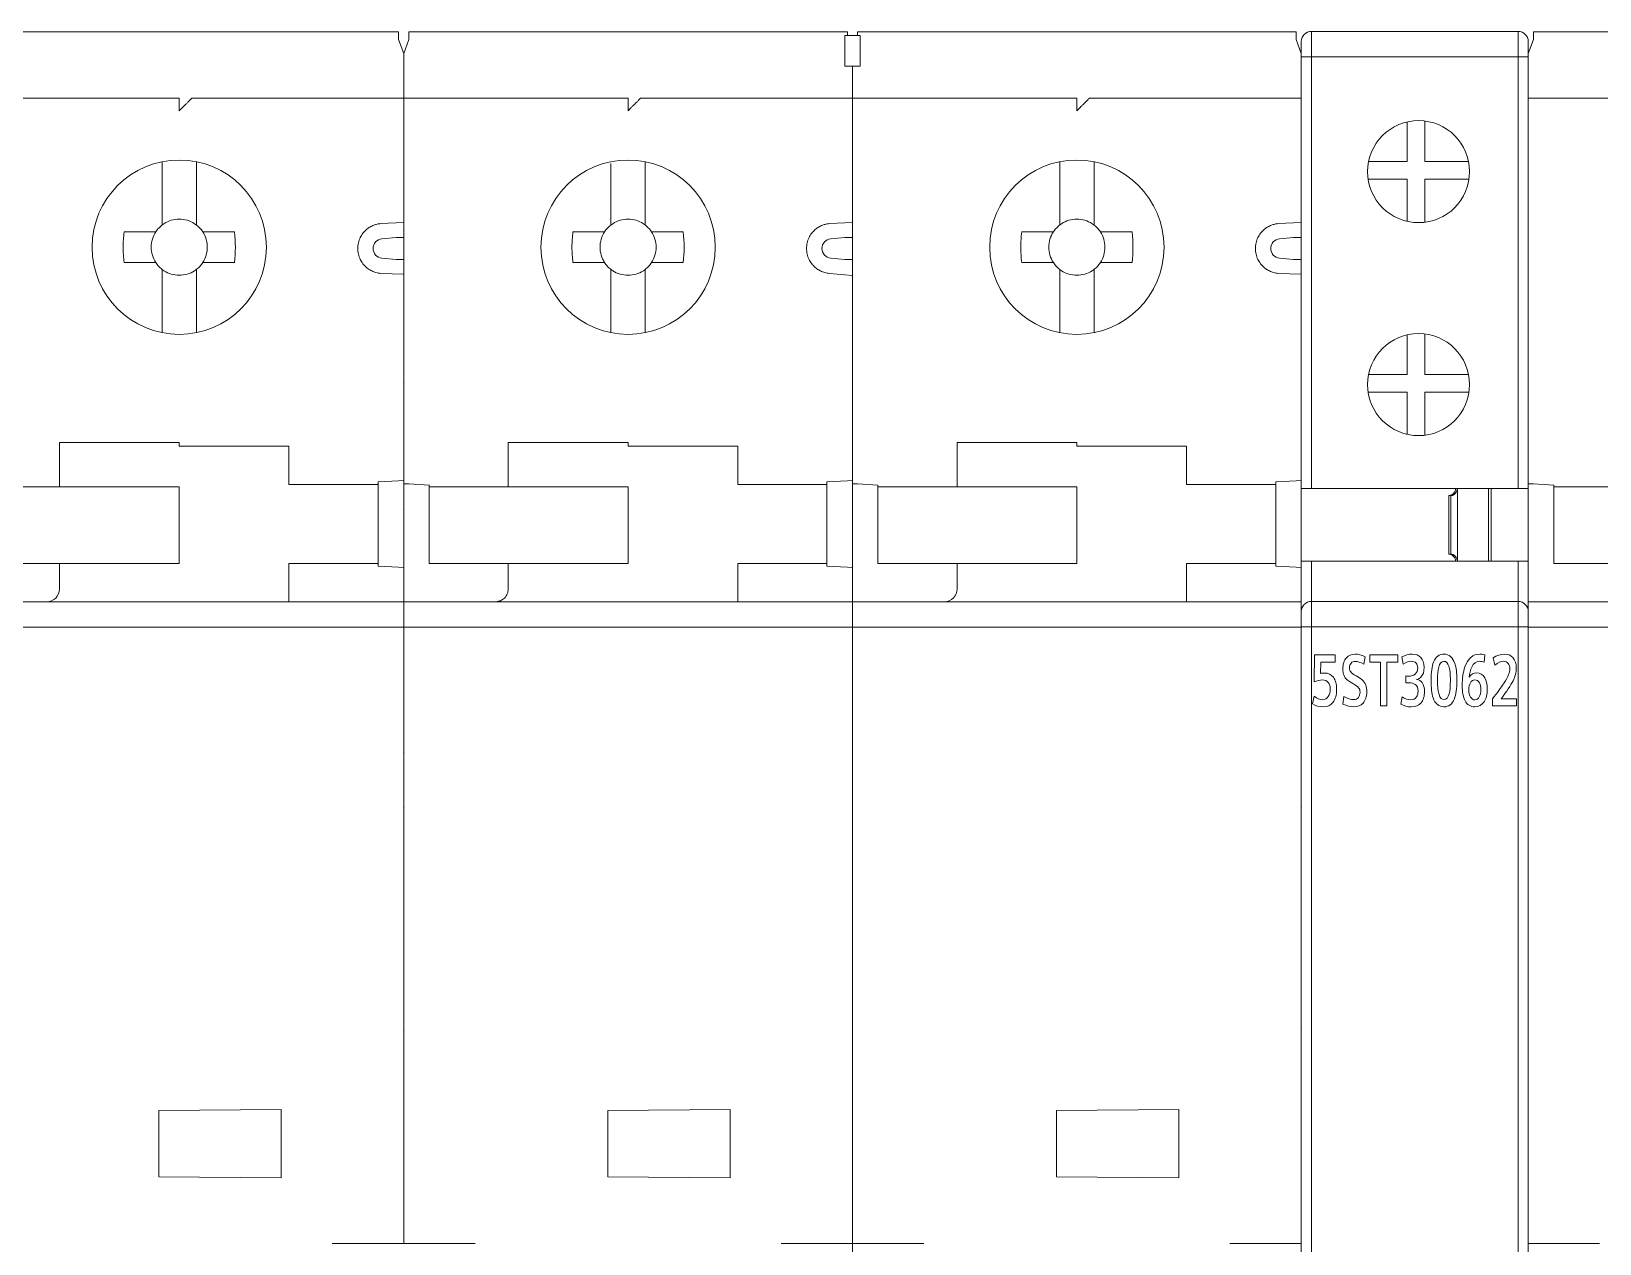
# Model space of a CAD drawing. Header units: millimetres. Extents: x 4137 to 6698, y 1400 to 3585.
# Drawn here: x 4537.3 to 4598.8, y 2368.3 to 2415.8 of the extents above; entities that cross this region are included whole.
import ezdxf

# ---------------------------------------------------------------- set-up
doc = ezdxf.new("R2010")
doc.units = ezdxf.units.MM
doc.layers.add('000-PI-Oprema', color=30, linetype='Continuous', lineweight=5)

msp = doc.modelspace()

# ---------------------------------------------------------------- linework, layer by layer
at = {"layer": '000-PI-Oprema', "color": 0, "lineweight": 0}
for p, q in [((4534.548, 2415.828), (4539.348, 2415.828)), ((4539.348, 2415.828), (4546.968, 2415.828)), ((4546.968, 2415.828), (4551.748, 2415.828)), ((4552.148, 2415.828), (4556.948, 2415.828)), ((4556.948, 2415.828), (4564.568, 2415.828)), ((4564.568, 2415.828), (4569.348, 2415.828)), ((4569.748, 2415.828), (4574.548, 2415.828)), ((4574.548, 2415.828), (4582.168, 2415.828)), ((4582.168, 2415.828), (4586.948, 2415.828)), ((4596.248, 2415.828), (4601.048, 2415.828)), ((4551.948, 2414.978), (4551.748, 2415.528)), ((4552.148, 2415.528), (4551.948, 2414.978)), ((4569.248, 2415.678), (4569.348, 2415.678)), ((4569.348, 2415.678), (4569.748, 2415.678)), ((4569.748, 2415.678), (4569.848, 2415.678)), ((4587.148, 2414.978), (4586.948, 2415.528)), ((4596.248, 2415.528), (4596.048, 2414.978)), ((4551.948, 2414.978), (4551.948, 2412.378)), ((4551.948, 2414.978), (4551.948, 2412.378)), ((4569.248, 2414.478), (4569.248, 2414.778)), ((4569.848, 2414.478), (4569.848, 2414.778)), ((4587.148, 2414.978), (4587.148, 2412.378)), ((4596.048, 2414.978), (4596.048, 2412.378)), ((4569.848, 2414.478), (4569.248, 2414.478)), ((4569.548, 2414.478), (4569.548, 2408.658)), ((4534.148, 2413.228), (4543.148, 2413.228)), ((4543.648, 2413.228), (4551.948, 2413.228)), ((4560.748, 2413.228), (4551.948, 2413.228)), ((4561.248, 2413.228), (4569.348, 2413.228)), ((4569.348, 2413.228), (4578.348, 2413.228)), ((4578.848, 2413.228), (4587.148, 2413.228)), ((4604.848, 2413.228), (4596.048, 2413.228)), ((4551.948, 2412.378), (4551.948, 2398.107)), ((4551.948, 2412.378), (4551.948, 2408.658)), ((4587.148, 2412.378), (4587.148, 2408.658)), ((4596.048, 2412.378), (4596.048, 2398.107)), ((4542.473, 2410.729), (4542.473, 2410.655)), ((4542.473, 2410.655), (4542.473, 2408.535)), ((4543.823, 2410.655), (4543.823, 2410.729)), ((4543.823, 2408.535), (4543.823, 2410.655)), ((4560.073, 2410.655), (4560.073, 2408.535)), ((4561.423, 2410.655), (4561.423, 2410.729)), ((4561.423, 2408.535), (4561.423, 2410.655)), ((4577.673, 2410.729), (4577.673, 2410.655)), ((4577.673, 2410.655), (4577.673, 2408.535)), ((4579.023, 2410.655), (4579.023, 2410.729)), ((4579.023, 2408.535), (4579.023, 2410.655)), ((4542.473, 2408.247), (4542.473, 2408.535)), ((4543.823, 2408.247), (4543.823, 2408.535)), ((4551.948, 2408.341), (4551.041, 2408.303)), ((4560.073, 2408.247), (4560.073, 2408.535)), ((4561.423, 2408.247), (4561.423, 2408.535)), ((4569.548, 2408.341), (4568.641, 2408.303)), ((4569.548, 2405.998), (4569.548, 2408.658)), ((4577.673, 2408.247), (4577.673, 2408.535)), ((4579.023, 2408.247), (4579.023, 2408.535)), ((4587.148, 2408.341), (4586.241, 2408.303)), ((4540.984, 2407.978), (4541.842, 2407.978)), ((4544.454, 2407.978), (4545.312, 2407.978)), ((4551.648, 2407.754), (4551.093, 2407.706)), ((4551.948, 2408.028), (4551.943, 2408.015)), ((4551.948, 2407.754), (4551.948, 2406.903)), ((4558.584, 2407.978), (4559.442, 2407.978)), ((4562.054, 2407.978), (4562.912, 2407.978)), ((4569.248, 2407.754), (4568.693, 2407.706)), ((4576.184, 2407.978), (4577.042, 2407.978)), ((4579.654, 2407.978), (4580.512, 2407.978)), ((4586.848, 2407.754), (4586.293, 2407.706)), ((4587.148, 2407.754), (4587.148, 2406.903)), ((4596.048, 2408.028), (4596.043, 2408.015)), ((4540.984, 2406.778), (4541.842, 2406.778)), ((4542.473, 2406.222), (4542.473, 2406.51)), ((4543.823, 2406.222), (4543.823, 2406.51)), ((4545.312, 2406.778), (4544.454, 2406.778)), ((4551.648, 2406.903), (4551.093, 2406.951)), ((4558.584, 2406.778), (4559.442, 2406.778)), ((4560.073, 2406.222), (4560.073, 2406.51)), ((4561.423, 2406.222), (4561.423, 2406.51)), ((4562.912, 2406.778), (4562.054, 2406.778)), ((4569.248, 2406.903), (4568.693, 2406.951)), ((4576.184, 2406.778), (4577.042, 2406.778)), ((4577.673, 2406.222), (4577.673, 2406.51)), ((4579.023, 2406.222), (4579.023, 2406.51)), ((4580.512, 2406.778), (4579.654, 2406.778)), ((4586.848, 2406.903), (4586.293, 2406.951)), ((4542.473, 2406.222), (4542.473, 2404.102)), ((4543.823, 2404.102), (4543.823, 2406.222)), ((4551.041, 2406.353), (4551.948, 2406.316)), ((4551.948, 2405.998), (4551.948, 2398.231)), ((4560.073, 2406.222), (4560.073, 2404.102)), ((4561.423, 2404.102), (4561.423, 2406.222)), ((4568.641, 2406.353), (4569.548, 2406.274)), ((4569.548, 2405.998), (4569.548, 2398.231)), ((4577.673, 2406.222), (4577.673, 2404.102)), ((4579.023, 2404.102), (4579.023, 2406.222)), ((4586.241, 2406.353), (4587.148, 2406.316)), ((4587.148, 2405.998), (4587.148, 2398.231)), ((4542.473, 2404.102), (4542.473, 2404.028)), ((4543.823, 2404.028), (4543.823, 2404.102)), ((4560.073, 2404.102), (4560.073, 2404.028)), ((4561.423, 2404.028), (4561.423, 2404.102)), ((4577.673, 2404.102), (4577.673, 2404.028)), ((4579.023, 2404.028), (4579.023, 2404.102)), ((4551.948, 2402.078), (4551.943, 2402.083)), ((4551.953, 2401.878), (4551.948, 2401.878)), ((4587.153, 2401.878), (4587.148, 2401.878)), ((4596.048, 2402.078), (4596.043, 2402.083)), ((4543.148, 2399.728), (4538.448, 2399.728)), ((4538.448, 2397.978), (4538.448, 2399.728)), ((4543.148, 2399.578), (4543.148, 2399.728)), ((4547.448, 2399.578), (4543.148, 2399.578)), ((4547.448, 2398.078), (4547.448, 2399.578)), ((4556.048, 2399.728), (4560.748, 2399.728)), ((4556.048, 2397.978), (4556.048, 2399.728)), ((4560.748, 2399.728), (4560.748, 2399.578)), ((4560.748, 2399.578), (4565.048, 2399.578)), ((4565.048, 2399.578), (4565.048, 2398.078)), ((4578.348, 2399.728), (4573.648, 2399.728)), ((4573.648, 2397.978), (4573.648, 2399.728)), ((4578.348, 2399.578), (4578.348, 2399.728)), ((4582.648, 2399.578), (4578.348, 2399.578)), ((4582.648, 2398.078), (4582.648, 2399.578)), ((4535.348, 2397.978), (4538.448, 2397.978)), ((4538.448, 2397.978), (4538.848, 2397.978)), ((4538.848, 2397.978), (4543.148, 2397.978)), ((4543.148, 2397.978), (4543.148, 2394.978)), ((4547.848, 2398.078), (4547.448, 2398.078)), ((4550.948, 2398.078), (4547.848, 2398.078)), ((4551.748, 2398.22), (4550.948, 2398.178)), ((4550.948, 2398.078), (4550.948, 2398.178)), ((4550.948, 2394.978), (4550.948, 2398.078)), ((4551.948, 2398.231), (4551.748, 2398.22)), ((4551.948, 2398.231), (4551.948, 2394.826)), ((4552.148, 2398.097), (4551.948, 2398.107)), ((4551.948, 2393.902), (4551.948, 2398.078)), ((4552.148, 2398.097), (4552.948, 2398.055)), ((4552.948, 2398.055), (4552.948, 2397.978)), ((4552.948, 2397.978), (4556.048, 2397.978)), ((4552.948, 2397.978), (4552.948, 2394.978)), ((4556.048, 2397.978), (4556.448, 2397.978)), ((4556.448, 2397.978), (4560.748, 2397.978)), ((4560.748, 2397.978), (4560.748, 2394.978)), ((4565.448, 2398.078), (4565.048, 2398.078)), ((4565.448, 2398.078), (4568.548, 2398.078)), ((4568.548, 2398.178), (4569.348, 2398.22)), ((4568.548, 2398.078), (4568.548, 2398.178)), ((4568.548, 2394.978), (4568.548, 2398.078)), ((4569.348, 2398.22), (4569.548, 2398.231)), ((4569.548, 2398.231), (4569.548, 2398.107)), ((4569.548, 2398.107), (4569.748, 2398.097)), ((4569.548, 2398.078), (4569.548, 2398.107)), ((4569.548, 2398.078), (4569.548, 2394.826)), ((4569.748, 2398.097), (4570.548, 2398.055)), ((4570.548, 2398.055), (4570.548, 2397.978)), ((4570.548, 2397.978), (4573.648, 2397.978)), ((4570.548, 2397.978), (4570.548, 2394.978)), ((4573.648, 2397.978), (4574.048, 2397.978)), ((4574.048, 2397.978), (4578.348, 2397.978)), ((4578.348, 2397.978), (4578.348, 2394.978)), ((4583.048, 2398.078), (4582.648, 2398.078)), ((4586.148, 2398.078), (4583.048, 2398.078)), ((4586.948, 2398.22), (4586.148, 2398.178)), ((4586.148, 2398.078), (4586.148, 2398.178)), ((4586.148, 2394.978), (4586.148, 2398.078)), ((4587.148, 2398.231), (4586.948, 2398.22)), ((4587.148, 2398.231), (4587.148, 2394.826)), ((4596.248, 2398.097), (4596.048, 2398.107)), ((4596.048, 2393.902), (4596.048, 2398.078)), ((4596.248, 2398.097), (4597.048, 2398.055)), ((4597.048, 2398.055), (4597.048, 2397.978)), ((4597.048, 2397.978), (4600.148, 2397.978)), ((4597.048, 2397.978), (4597.048, 2394.978)), ((4551.948, 2397.278), (4551.953, 2397.278)), ((4587.148, 2397.278), (4587.153, 2397.278)), ((4551.943, 2397.073), (4551.948, 2397.078)), ((4596.043, 2397.073), (4596.048, 2397.078)), ((4538.448, 2394.978), (4535.348, 2394.978)), ((4538.448, 2394.978), (4538.848, 2394.978)), ((4538.448, 2394.978), (4538.448, 2393.978)), ((4543.148, 2394.978), (4538.848, 2394.978)), ((4547.448, 2394.978), (4547.848, 2394.978)), ((4547.448, 2394.978), (4547.448, 2393.478)), ((4550.948, 2394.978), (4547.848, 2394.978)), ((4550.948, 2394.878), (4550.948, 2394.978)), ((4551.748, 2394.836), (4550.948, 2394.878)), ((4551.748, 2394.836), (4551.948, 2394.826)), ((4551.948, 2394.826), (4551.948, 2392.628)), ((4552.948, 2394.978), (4556.048, 2394.978)), ((4556.448, 2394.978), (4556.048, 2394.978)), ((4556.048, 2394.978), (4556.048, 2393.978)), ((4560.748, 2394.978), (4556.448, 2394.978)), ((4565.048, 2394.978), (4565.448, 2394.978)), ((4565.048, 2393.478), (4565.048, 2394.978)), ((4568.548, 2394.978), (4565.448, 2394.978)), ((4568.548, 2394.878), (4568.548, 2394.978)), ((4568.548, 2394.878), (4569.348, 2394.836)), ((4569.348, 2394.836), (4569.548, 2394.826)), ((4569.548, 2393.902), (4569.548, 2394.826)), ((4573.648, 2394.978), (4570.548, 2394.978)), ((4573.648, 2394.978), (4574.048, 2394.978)), ((4573.648, 2394.978), (4573.648, 2393.978)), ((4578.348, 2394.978), (4574.048, 2394.978)), ((4582.648, 2394.978), (4583.048, 2394.978)), ((4582.648, 2394.978), (4582.648, 2393.478)), ((4586.148, 2394.978), (4583.048, 2394.978)), ((4586.148, 2394.878), (4586.148, 2394.978)), ((4586.948, 2394.836), (4586.148, 2394.878)), ((4586.948, 2394.836), (4587.148, 2394.826)), ((4587.148, 2394.826), (4587.148, 2392.628)), ((4597.048, 2394.978), (4600.148, 2394.978)), ((4551.948, 2392.628), (4551.948, 2393.902)), ((4569.548, 2393.902), (4569.548, 2392.628)), ((4596.048, 2392.628), (4596.048, 2393.902)), ((4551.948, 2393.478), (4534.348, 2393.478)), ((4551.948, 2393.478), (4569.548, 2393.478)), ((4587.148, 2393.478), (4569.548, 2393.478)), ((4596.048, 2393.478), (4613.648, 2393.478)), ((4551.748, 2392.478), (4534.348, 2392.483)), ((4551.748, 2392.478), (4551.948, 2392.478)), ((4551.948, 2368.311), (4551.948, 2392.628)), ((4551.948, 2392.628), (4551.948, 2368.461)), ((4569.348, 2392.478), (4551.948, 2392.478)), ((4569.548, 2392.478), (4569.348, 2392.478)), ((4569.548, 2392.628), (4569.548, 2392.478)), ((4586.948, 2392.478), (4569.548, 2392.483)), ((4569.548, 2392.478), (4569.548, 2368.311)), ((4586.948, 2392.478), (4587.148, 2392.478)), ((4587.148, 2392.628), (4587.148, 2368.461)), ((4596.048, 2368.311), (4596.048, 2392.628)), ((4613.448, 2392.478), (4596.048, 2392.478)), ((4551.943, 2387.573), (4551.948, 2387.578)), ((4551.948, 2387.778), (4551.953, 2387.778)), ((4587.148, 2387.778), (4587.153, 2387.778)), ((4596.043, 2387.573), (4596.048, 2387.578)), ((4551.948, 2386.028), (4551.943, 2386.028)), ((4596.048, 2386.028), (4596.043, 2386.028)), ((4551.948, 2385.428), (4551.943, 2385.433)), ((4551.953, 2385.433), (4551.948, 2385.428)), ((4587.153, 2385.433), (4587.148, 2385.428)), ((4596.048, 2385.428), (4596.043, 2385.433)), ((4551.948, 2378.326), (4551.946, 2378.331)), ((4596.048, 2378.326), (4596.046, 2378.331)), ((4551.948, 2378.028), (4551.953, 2378.023)), ((4587.148, 2378.028), (4587.153, 2378.023)), ((4551.943, 2376.692), (4551.948, 2376.678)), ((4551.948, 2376.778), (4551.953, 2376.792)), ((4587.148, 2376.778), (4587.153, 2376.792)), ((4596.043, 2376.692), (4596.048, 2376.678)), ((4542.348, 2373.528), (4547.148, 2373.57)), ((4542.348, 2370.928), (4542.348, 2373.528)), ((4547.148, 2373.57), (4547.148, 2370.887)), ((4559.948, 2373.528), (4564.748, 2373.57)), ((4559.948, 2370.928), (4559.948, 2373.528)), ((4564.748, 2373.57), (4564.748, 2370.887)), ((4577.548, 2373.528), (4582.348, 2373.57)), ((4577.548, 2370.928), (4577.548, 2373.528)), ((4582.348, 2373.57), (4582.348, 2370.887)), ((4547.148, 2370.887), (4542.348, 2370.928)), ((4564.748, 2370.887), (4559.948, 2370.928)), ((4582.348, 2370.887), (4577.548, 2370.928)), ((4549.148, 2368.311), (4551.748, 2368.311)), ((4551.748, 2368.311), (4551.948, 2368.311)), ((4552.148, 2368.311), (4551.948, 2368.311)), ((4552.148, 2368.311), (4554.748, 2368.311)), ((4566.748, 2368.311), (4569.348, 2368.311)), ((4569.548, 2368.311), (4569.348, 2368.311)), ((4569.548, 2368.311), (4569.548, 2367.07)), ((4569.748, 2368.311), (4569.548, 2368.311)), ((4569.748, 2368.311), (4572.348, 2368.311)), ((4584.348, 2368.311), (4586.948, 2368.311)), ((4586.948, 2368.311), (4587.148, 2368.311)), ((4596.248, 2368.311), (4596.048, 2368.311)), ((4596.248, 2368.311), (4598.848, 2368.311))]:
    msp.add_line(p, q, dxfattribs=at)
at = {"layer": '000-PI-Oprema', "color": 0, "linetype": 'ByBlock', "lineweight": 0}
for p, q in [((4587.548, 2415.841), (4595.648, 2415.841)), ((4587.548, 2414.841), (4587.548, 2415.841)), ((4595.648, 2414.841), (4595.648, 2415.841)), ((4587.148, 2414.841), (4587.148, 2415.441)), ((4596.048, 2415.441), (4596.048, 2414.841)), ((4587.148, 2397.916), (4587.148, 2414.841)), ((4587.548, 2414.841), (4587.148, 2414.841)), ((4587.548, 2397.916), (4587.548, 2414.841)), ((4587.548, 2414.841), (4595.648, 2414.841)), ((4595.648, 2397.916), (4595.648, 2414.841)), ((4596.048, 2414.841), (4595.648, 2414.841)), ((4596.048, 2414.841), (4596.048, 2397.916)), ((4591.297, 2412.29), (4591.297, 2410.741)), ((4591.997, 2412.326), (4591.997, 2410.741)), ((4589.788, 2410.741), (4591.297, 2410.741)), ((4591.997, 2410.741), (4593.707, 2410.741)), ((4589.77, 2410.041), (4591.297, 2410.041)), ((4591.297, 2410.041), (4591.297, 2408.393)), ((4591.997, 2408.357), (4591.997, 2410.041)), ((4593.725, 2410.041), (4591.997, 2410.041)), ((4591.297, 2403.94), (4591.297, 2402.391)), ((4591.997, 2403.976), (4591.997, 2402.391)), ((4589.788, 2402.391), (4591.297, 2402.391)), ((4591.997, 2402.391), (4593.707, 2402.391)), ((4591.297, 2401.691), (4589.77, 2401.691)), ((4591.297, 2401.691), (4591.297, 2400.043)), ((4593.725, 2401.691), (4591.997, 2401.691)), ((4591.997, 2400.007), (4591.997, 2401.691)), ((4587.548, 2397.916), (4587.148, 2397.916)), ((4587.148, 2397.641), (4587.148, 2397.916)), ((4595.648, 2397.916), (4587.548, 2397.916)), ((4593.271, 2397.916), (4593.271, 2395.066)), ((4594.492, 2395.066), (4594.492, 2397.916)), ((4594.598, 2397.916), (4594.598, 2395.066)), ((4596.048, 2397.916), (4595.648, 2397.916)), ((4596.048, 2397.916), (4596.048, 2395.066)), ((4587.148, 2395.066), (4587.148, 2397.641)), ((4592.937, 2395.341), (4592.937, 2397.641)), ((4592.937, 2397.641), (4593.009, 2397.641)), ((4593.009, 2395.341), (4593.009, 2397.641)), ((4593.023, 2397.641), (4593.009, 2397.641)), ((4587.148, 2393.091), (4587.148, 2395.066)), ((4587.148, 2395.066), (4587.548, 2395.066)), ((4595.648, 2395.066), (4587.548, 2395.066)), ((4587.548, 2395.066), (4587.548, 2393.491)), ((4593.009, 2395.341), (4592.937, 2395.341)), ((4593.023, 2395.341), (4593.009, 2395.341)), ((4595.648, 2395.066), (4596.048, 2395.066)), ((4595.648, 2393.491), (4595.648, 2395.066)), ((4596.048, 2395.066), (4596.048, 2393.091)), ((4587.148, 2392.491), (4587.148, 2393.091)), ((4595.648, 2393.491), (4587.548, 2393.491)), ((4587.548, 2392.491), (4587.548, 2393.491)), ((4595.648, 2392.491), (4595.648, 2393.491)), ((4596.048, 2393.091), (4596.048, 2392.491)), ((4587.148, 2365.88), (4587.148, 2392.491)), ((4587.548, 2392.491), (4587.148, 2392.491)), ((4587.548, 2366.135), (4587.548, 2392.491)), ((4595.648, 2392.491), (4587.548, 2392.491)), ((4596.048, 2392.491), (4595.648, 2392.491)), ((4595.648, 2366.135), (4595.648, 2392.491)), ((4596.048, 2392.491), (4596.048, 2365.88)), ((4596.048, 2392.491), (4596.048, 2365.88)), ((4587.647, 2390.333), (4587.67, 2391.391)), ((4587.67, 2391.391), (4588.481, 2391.391)), ((4588.481, 2391.391), (4588.481, 2391.109)), ((4589.657, 2391.323), (4589.607, 2391.026)), ((4589.836, 2391.109), (4589.836, 2391.391)), ((4589.836, 2391.391), (4590.929, 2391.391)), ((4590.929, 2391.391), (4590.929, 2391.109)), ((4591.139, 2391.034), (4591.09, 2391.316)), ((4594.341, 2391.401), (4594.321, 2391.107)), ((4594.734, 2390.993), (4594.673, 2391.284)), ((4587.911, 2391.109), (4587.9, 2390.663)), ((4588.481, 2391.109), (4587.911, 2391.109)), ((4590.254, 2391.109), (4589.836, 2391.109)), ((4590.254, 2389.391), (4590.254, 2391.109)), ((4590.929, 2391.109), (4590.505, 2391.109)), ((4590.505, 2391.109), (4590.505, 2389.391)), ((4591.242, 2390.296), (4591.242, 2390.568)), ((4587.589, 2389.482), (4587.658, 2389.77)), ((4588.78, 2389.462), (4588.816, 2389.766)), ((4590.505, 2389.391), (4590.254, 2389.391)), ((4591.047, 2389.463), (4591.099, 2389.749)), ((4594.649, 2389.391), (4594.649, 2389.669)), ((4595.589, 2389.391), (4594.649, 2389.391)), ((4594.98, 2389.673), (4595.589, 2389.673)), ((4595.589, 2389.673), (4595.589, 2389.391))]:
    msp.add_line(p, q, dxfattribs=at)
for centre in [(4591.748, 2410.341), (4591.748, 2401.991)]:
    msp.add_circle(centre, 2, dxfattribs=at)
at = {"layer": '000-PI-Oprema', "color": 0, "lineweight": 0}
for centre in [(4543.148, 2407.378), (4560.748, 2407.378), (4578.348, 2407.378)]:
    msp.add_circle(centre, 3.418, dxfattribs=at)
at = {"layer": '000-PI-Oprema', "color": 0, "linetype": 'ByBlock', "lineweight": 0}
for centre, start, end in [((4587.548, 2415.441), 90, 180), ((4595.648, 2415.441), 0, 90), ((4587.548, 2393.091), 90, 180), ((4595.648, 2393.091), 0, 90)]:
    msp.add_arc(centre, 0.4, start, end, dxfattribs=at)
at = {"layer": '000-PI-Oprema', "color": 0, "lineweight": 0}
for centre, radius, start, end in [((4543.148, 2407.378), 1.1, 136.9319, 146.94427), ((4543.148, 2407.378), 1.1, 135, 136.9319), ((4543.148, 2407.378), 1.1, 123.05573, 133.0681), ((4543.148, 2407.378), 1.1, 46.9319, 56.94427), ((4543.148, 2407.378), 1.1, 45, 46.9319), ((4543.148, 2407.378), 1.1, 43.0681, 45), ((4543.148, 2407.378), 1.1, 33.05573, 43.0681), ((4560.748, 2407.378), 1.1, 136.9319, 146.94427), ((4560.748, 2407.378), 1.1, 135, 136.9319), ((4560.748, 2407.378), 1.1, 123.05573, 133.0681), ((4560.748, 2407.378), 1.1, 46.9319, 56.94427), ((4560.748, 2407.378), 1.1, 45, 46.9319), ((4560.748, 2407.378), 1.1, 43.0681, 45), ((4560.748, 2407.378), 1.1, 33.05573, 43.0681), ((4578.348, 2407.378), 1.1, 136.9319, 146.94427), ((4578.348, 2407.378), 1.1, 135, 136.9319), ((4578.348, 2407.378), 1.1, 123.05573, 133.0681), ((4578.348, 2407.378), 1.1, 46.9319, 56.94427), ((4578.348, 2407.378), 1.1, 45, 46.9319), ((4578.348, 2407.378), 1.1, 43.0681, 45), ((4578.348, 2407.378), 1.1, 33.05573, 43.0681), ((4543.148, 2407.378), 1.1, 213.05573, 223.0681), ((4543.148, 2407.378), 1.1, 226.9319, 236.94427), ((4543.148, 2407.378), 1.1, 303.05573, 313.0681), ((4543.148, 2407.378), 1.1, 313.0681, 315), ((4543.148, 2407.378), 1.1, 315, 316.9319), ((4543.148, 2407.378), 1.1, 316.9319, 326.94427), ((4560.748, 2407.378), 1.1, 213.05573, 223.0681), ((4560.748, 2407.378), 1.1, 226.9319, 236.94427), ((4560.748, 2407.378), 1.1, 303.05573, 313.0681), ((4560.748, 2407.378), 1.1, 313.0681, 315), ((4560.748, 2407.378), 1.1, 315, 316.9319), ((4560.748, 2407.378), 1.1, 316.9319, 326.94427), ((4578.348, 2407.378), 1.1, 213.05573, 223.0681), ((4578.348, 2407.378), 1.1, 226.9319, 236.94427), ((4578.348, 2407.378), 1.1, 303.05573, 313.0681), ((4578.348, 2407.378), 1.1, 313.0681, 315), ((4578.348, 2407.378), 1.1, 315, 316.9319), ((4578.348, 2407.378), 1.1, 316.9319, 326.94427), ((4537.948, 2393.978), 0.5, 270, 0), ((4573.148, 2393.978), 0.5, 270, 0)]:
    msp.add_arc(centre, radius, start, end, dxfattribs=at)
for points, knots in [([(4551.748, 2415.528), (4551.748, 2415.585), (4551.748, 2415.638), (4551.748, 2415.775), (4551.748, 2415.828), (4551.748, 2415.828)], [0.262243, 0.262243, 0.262243, 0.262243, 0.5, 0.5, 1, 1, 1, 1]), ([(4552.148, 2415.528), (4552.148, 2415.554), (4552.148, 2415.609), (4552.148, 2415.684), (4552.148, 2415.749), (4552.148, 2415.795), (4552.148, 2415.823), (4552.148, 2415.827), (4552.148, 2415.828)], [0.2613825, 0.2613825, 0.2613825, 0.2613825, 0.3685854, 0.5000663, 0.6285535, 0.7600358, 0.8779631, 1, 1, 1, 1]), ([(4569.348, 2415.678), (4569.348, 2415.68), (4569.348, 2415.735), (4569.348, 2415.803), (4569.348, 2415.82), (4569.348, 2415.828)], [0, 0, 0, 0, 0.010834, 0.505413, 1, 1, 1, 1]), ([(4569.748, 2415.828), (4569.748, 2415.82), (4569.748, 2415.803), (4569.748, 2415.735), (4569.748, 2415.68), (4569.748, 2415.678)], [0, 0, 0, 0, 0.494587, 0.989166, 1, 1, 1, 1]), ([(4586.948, 2415.528), (4586.948, 2415.585), (4586.948, 2415.638), (4586.948, 2415.775), (4586.948, 2415.828), (4586.948, 2415.828)], [0.262243, 0.262243, 0.262243, 0.262243, 0.5, 0.5, 1, 1, 1, 1]), ([(4596.248, 2415.528), (4596.248, 2415.554), (4596.248, 2415.609), (4596.248, 2415.684), (4596.248, 2415.749), (4596.248, 2415.795), (4596.248, 2415.823), (4596.248, 2415.827), (4596.248, 2415.828)], [0.2613825, 0.2613825, 0.2613825, 0.2613825, 0.3685854, 0.5000663, 0.6285535, 0.7600358, 0.8779631, 1, 1, 1, 1]), ([(4569.248, 2415.678), (4569.248, 2415.66), (4569.248, 2415.605), (4569.248, 2415.49), (4569.248, 2415.332), (4569.248, 2415.154), (4569.248, 2414.967), (4569.248, 2414.841), (4569.248, 2414.778)], [0.287427, 0.287427, 0.287427, 0.287427, 0.3699948, 0.5001298, 0.629921, 0.7600558, 0.879771, 1, 1, 1, 1]), ([(4569.848, 2415.678), (4569.848, 2415.63), (4569.848, 2415.565), (4569.848, 2415.3), (4569.848, 2415.04), (4569.848, 2414.778)], [0.2858647, 0.2858647, 0.2858647, 0.2858647, 0.5, 0.5, 1, 1, 1, 1]), ([(4543.148, 2412.728), (4543.148, 2412.859), (4543.148, 2412.989), (4543.148, 2413.175), (4543.148, 2413.228), (4543.148, 2413.228)], [0, 0, 0, 0, 0.5, 0.5, 1, 1, 1, 1]), ([(4543.148, 2412.728), (4543.17, 2412.75), (4543.213, 2412.794), (4543.277, 2412.858), (4543.349, 2412.929), (4543.425, 2413.006), (4543.501, 2413.082), (4543.564, 2413.145), (4543.611, 2413.192), (4543.642, 2413.223), (4543.646, 2413.227), (4543.648, 2413.228)], [0, 0, 0, 0, 0.097283, 0.192791, 0.287384, 0.42418, 0.554334, 0.675821, 0.789691, 0.896334, 1, 1, 1, 1]), ([(4560.748, 2413.228), (4560.748, 2413.228), (4560.748, 2413.226), (4560.748, 2413.214), (4560.748, 2413.191), (4560.748, 2413.15), (4560.748, 2413.085), (4560.748, 2413.005), (4560.748, 2412.917), (4560.748, 2412.823), (4560.748, 2412.76), (4560.748, 2412.728)], [0, 0, 0, 0, 0.080758, 0.160392, 0.240099, 0.368585, 0.500066, 0.628554, 0.760036, 0.877963, 1, 1, 1, 1]), ([(4561.248, 2413.228), (4561.247, 2413.228), (4561.246, 2413.227), (4561.236, 2413.218), (4561.221, 2413.203), (4561.2, 2413.182), (4561.173, 2413.154), (4561.14, 2413.121), (4561.093, 2413.074), (4561.026, 2413.007), (4560.945, 2412.926), (4560.85, 2412.831), (4560.786, 2412.766), (4560.748, 2412.728)], [0, 0, 0, 0, 0.056117, 0.113833, 0.173777, 0.236509, 0.302522, 0.372235, 0.446007, 0.56933, 0.712859, 0.83153, 1, 1, 1, 1]), ([(4578.348, 2412.728), (4578.348, 2412.859), (4578.348, 2412.989), (4578.348, 2413.175), (4578.348, 2413.228), (4578.348, 2413.228)], [0, 0, 0, 0, 0.5, 0.5, 1, 1, 1, 1]), ([(4578.348, 2412.728), (4578.37, 2412.75), (4578.413, 2412.794), (4578.477, 2412.858), (4578.549, 2412.929), (4578.625, 2413.006), (4578.701, 2413.082), (4578.764, 2413.145), (4578.811, 2413.192), (4578.842, 2413.223), (4578.846, 2413.227), (4578.848, 2413.228)], [0, 0, 0, 0, 0.097283, 0.192791, 0.287384, 0.42418, 0.554334, 0.675821, 0.789691, 0.896334, 1, 1, 1, 1]), ([(4543.748, 2408.3), (4543.57, 2408.416), (4543.359, 2408.478), (4542.936, 2408.478), (4542.725, 2408.416), (4542.548, 2408.3)], [0, 0, 0, 0, 0.5, 0.5, 1, 1, 1, 1]), ([(4551.948, 2408.658), (4551.948, 2408.657), (4551.948, 2408.655), (4551.948, 2408.642), (4551.948, 2408.62), (4551.948, 2408.581), (4551.948, 2408.511), (4551.948, 2408.398), (4551.948, 2408.26), (4551.948, 2408.103), (4551.948, 2407.932), (4551.948, 2407.814), (4551.948, 2407.754)], [0, 0, 0, 0, 0.062572, 0.124512, 0.186422, 0.248903, 0.373491, 0.498598, 0.623567, 0.749199, 0.874318, 1, 1, 1, 1]), ([(4561.348, 2408.3), (4561.17, 2408.416), (4560.959, 2408.478), (4560.536, 2408.478), (4560.325, 2408.416), (4560.148, 2408.3)], [0, 0, 0, 0, 0.5, 0.5, 1, 1, 1, 1]), ([(4578.948, 2408.3), (4578.77, 2408.416), (4578.559, 2408.478), (4578.136, 2408.478), (4577.925, 2408.416), (4577.748, 2408.3)], [0, 0, 0, 0, 0.5, 0.5, 1, 1, 1, 1]), ([(4587.148, 2408.658), (4587.148, 2408.657), (4587.148, 2408.655), (4587.148, 2408.642), (4587.148, 2408.62), (4587.148, 2408.581), (4587.148, 2408.511), (4587.148, 2408.398), (4587.148, 2408.26), (4587.148, 2408.103), (4587.148, 2407.932), (4587.148, 2407.814), (4587.148, 2407.754)], [0, 0, 0, 0, 0.062572, 0.124512, 0.186422, 0.248903, 0.373491, 0.498598, 0.623567, 0.749199, 0.874318, 1, 1, 1, 1]), ([(4540.984, 2407.978), (4540.96, 2407.779), (4540.936, 2407.378), (4540.96, 2406.977), (4540.984, 2406.779), (4540.984, 2406.778)], [0, 0, 0, 0, 0.5, 1, 1.000008, 1.000008, 1.000008, 1.000008]), ([(4544.454, 2407.978), (4544.386, 2407.978), (4544.262, 2407.978), (4544.13, 2407.978), (4544.07, 2407.978)], [0, 0, 0, 0, 0.54278, 1, 1, 1, 1]), ([(4551.041, 2406.353), (4551.011, 2406.357), (4550.95, 2406.364), (4550.862, 2406.385), (4550.751, 2406.421), (4550.621, 2406.484), (4550.476, 2406.59), (4550.344, 2406.728), (4550.236, 2406.905), (4550.164, 2407.108), (4550.14, 2407.328), (4550.164, 2407.549), (4550.236, 2407.751), (4550.344, 2407.929), (4550.476, 2408.067), (4550.621, 2408.173), (4550.764, 2408.242), (4550.905, 2408.286), (4550.996, 2408.298), (4551.041, 2408.303)], [0, 0, 0, 0, 0.031513, 0.062833, 0.094232, 0.152293, 0.210532, 0.279327, 0.348301, 0.424071, 0.50002, 0.57579, 0.651739, 0.720534, 0.789508, 0.84757, 0.905809, 0.95275, 1, 1, 1, 1]), ([(4551.948, 2407.754), (4551.948, 2407.754), (4551.915, 2407.754), (4551.804, 2407.754), (4551.726, 2407.754), (4551.648, 2407.754)], [0, 0, 0, 0, 0.5, 0.5, 1, 1, 1, 1]), ([(4558.584, 2407.978), (4558.56, 2407.779), (4558.536, 2407.378), (4558.56, 2406.977), (4558.584, 2406.779), (4558.584, 2406.778)], [-0.000008, -0.000008, -0.000008, -0.000008, 0.499992, 0.999992, 1, 1, 1, 1]), ([(4562.054, 2407.978), (4561.986, 2407.978), (4561.862, 2407.978), (4561.73, 2407.978), (4561.67, 2407.978)], [0, 0, 0, 0, 0.54278, 1, 1, 1, 1]), ([(4568.641, 2406.353), (4568.611, 2406.357), (4568.55, 2406.364), (4568.462, 2406.385), (4568.351, 2406.421), (4568.221, 2406.484), (4568.076, 2406.59), (4567.944, 2406.728), (4567.836, 2406.905), (4567.764, 2407.108), (4567.74, 2407.328), (4567.764, 2407.549), (4567.836, 2407.751), (4567.944, 2407.929), (4568.076, 2408.067), (4568.221, 2408.173), (4568.364, 2408.242), (4568.505, 2408.286), (4568.596, 2408.298), (4568.641, 2408.303)], [0, 0, 0, 0, 0.031513, 0.062833, 0.094232, 0.152293, 0.210532, 0.279327, 0.348301, 0.424071, 0.50002, 0.57579, 0.651739, 0.720534, 0.789508, 0.84757, 0.905809, 0.95275, 1, 1, 1, 1]), ([(4569.548, 2407.754), (4569.548, 2407.754), (4569.515, 2407.754), (4569.404, 2407.754), (4569.326, 2407.754), (4569.248, 2407.754)], [0, 0, 0, 0, 0.5, 0.5, 1, 1, 1, 1]), ([(4576.184, 2407.978), (4576.16, 2407.779), (4576.136, 2407.378), (4576.16, 2406.977), (4576.184, 2406.779), (4576.184, 2406.778)], [0, 0, 0, 0, 0.5, 1, 1.000008, 1.000008, 1.000008, 1.000008]), ([(4579.654, 2407.978), (4579.586, 2407.978), (4579.462, 2407.978), (4579.33, 2407.978), (4579.27, 2407.978)], [0, 0, 0, 0, 0.54278, 1, 1, 1, 1]), ([(4586.241, 2406.353), (4586.211, 2406.357), (4586.15, 2406.364), (4586.062, 2406.385), (4585.951, 2406.421), (4585.821, 2406.484), (4585.676, 2406.59), (4585.544, 2406.728), (4585.436, 2406.905), (4585.364, 2407.108), (4585.34, 2407.328), (4585.364, 2407.549), (4585.436, 2407.751), (4585.544, 2407.929), (4585.676, 2408.067), (4585.821, 2408.173), (4585.964, 2408.242), (4586.105, 2408.286), (4586.196, 2408.298), (4586.241, 2408.303)], [0, 0, 0, 0, 0.031513, 0.062833, 0.094232, 0.152293, 0.210532, 0.279327, 0.348301, 0.424071, 0.50002, 0.57579, 0.651739, 0.720534, 0.789508, 0.84757, 0.905809, 0.95275, 1, 1, 1, 1]), ([(4587.148, 2407.754), (4587.148, 2407.754), (4587.115, 2407.754), (4587.004, 2407.754), (4586.926, 2407.754), (4586.848, 2407.754)], [0, 0, 0, 0, 0.5, 0.5, 1, 1, 1, 1]), ([(4542.226, 2406.778), (4542.226, 2406.779), (4542.11, 2406.956), (4542.048, 2407.167), (4542.048, 2407.378)], [0, 0, 0, 0, 0.0000079, 0.5000079, 0.5000079, 0.5000079, 0.5000079]), ([(4551.093, 2406.951), (4551, 2406.959), (4550.91, 2407.004), (4550.784, 2407.142), (4550.748, 2407.235), (4550.748, 2407.422), (4550.784, 2407.515), (4550.91, 2407.653), (4551, 2407.698), (4551.093, 2407.706)], [0, 0, 0, 0, 0.25, 0.25, 0.5, 0.5, 0.75, 0.75, 1, 1, 1, 1]), ([(4559.826, 2406.778), (4559.827, 2406.78), (4559.826, 2406.779), (4559.826, 2406.779), (4559.826, 2406.779), (4559.825, 2406.779), (4559.825, 2406.78), (4559.824, 2406.781), (4559.823, 2406.783), (4559.82, 2406.788), (4559.813, 2406.798), (4559.801, 2406.818), (4559.778, 2406.858), (4559.737, 2406.941), (4559.671, 2407.114), (4559.648, 2407.273), (4559.648, 2407.378)], [0, 0, 0, 0, 0.000244, 0.000244, 0.000488, 0.000977, 0.001953, 0.003906, 0.007813, 0.015625, 0.03125, 0.0625, 0.125, 0.25, 0.5, 1, 1, 1, 1]), ([(4568.693, 2406.951), (4568.6, 2406.959), (4568.51, 2407.004), (4568.384, 2407.142), (4568.348, 2407.235), (4568.348, 2407.422), (4568.384, 2407.515), (4568.51, 2407.653), (4568.6, 2407.698), (4568.693, 2407.706)], [0, 0, 0, 0, 0.25, 0.25, 0.5, 0.5, 0.75, 0.75, 1, 1, 1, 1]), ([(4577.426, 2406.778), (4577.426, 2406.779), (4577.31, 2406.956), (4577.248, 2407.167), (4577.248, 2407.378)], [0, 0, 0, 0, 0.0000079, 0.5000079, 0.5000079, 0.5000079, 0.5000079]), ([(4586.293, 2406.951), (4586.2, 2406.959), (4586.11, 2407.004), (4585.984, 2407.142), (4585.948, 2407.235), (4585.948, 2407.422), (4585.984, 2407.515), (4586.11, 2407.653), (4586.2, 2407.698), (4586.293, 2407.706)], [0, 0, 0, 0, 0.25, 0.25, 0.5, 0.5, 0.75, 0.75, 1, 1, 1, 1]), ([(4541.842, 2406.778), (4541.909, 2406.778), (4542.034, 2406.778), (4542.165, 2406.778), (4542.226, 2406.778)], [0, 0, 0, 0, 0.54278, 1, 1, 1, 1]), ([(4544.454, 2406.778), (4544.387, 2406.778), (4544.262, 2406.778), (4544.13, 2406.778), (4544.07, 2406.778)], [0, 0, 0, 0, 0.540007, 1, 1, 1, 1]), ([(4551.948, 2406.903), (4551.948, 2406.903), (4551.918, 2406.903), (4551.801, 2406.903), (4551.718, 2406.903), (4551.648, 2406.903)], [0, 0, 0, 0, 0.5, 0.5, 1, 1, 1, 1]), ([(4551.948, 2406.903), (4551.948, 2406.873), (4551.948, 2406.814), (4551.948, 2406.726), (4551.948, 2406.64), (4551.948, 2406.528), (4551.948, 2406.397), (4551.948, 2406.259), (4551.948, 2406.146), (4551.948, 2406.063), (4551.948, 2406.009), (4551.948, 2406.002), (4551.948, 2405.999)], [0, 0, 0, 0, 0.06314, 0.125631, 0.188079, 0.251095, 0.376332, 0.501694, 0.62641, 0.751388, 0.875439, 1, 1, 1, 1]), ([(4559.442, 2406.778), (4559.509, 2406.778), (4559.634, 2406.778), (4559.765, 2406.778), (4559.826, 2406.778)], [0, 0, 0, 0, 0.54278, 1, 1, 1, 1]), ([(4562.054, 2406.778), (4561.987, 2406.778), (4561.862, 2406.778), (4561.73, 2406.778), (4561.67, 2406.778)], [0, 0, 0, 0, 0.540007, 1, 1, 1, 1]), ([(4569.548, 2406.903), (4569.548, 2406.903), (4569.518, 2406.903), (4569.401, 2406.903), (4569.318, 2406.903), (4569.248, 2406.903)], [0, 0, 0, 0, 0.5, 0.5, 1, 1, 1, 1]), ([(4577.042, 2406.778), (4577.109, 2406.778), (4577.234, 2406.778), (4577.365, 2406.778), (4577.426, 2406.778)], [0, 0, 0, 0, 0.54278, 1, 1, 1, 1]), ([(4579.654, 2406.778), (4579.587, 2406.778), (4579.462, 2406.778), (4579.33, 2406.778), (4579.27, 2406.778)], [0, 0, 0, 0, 0.540007, 1, 1, 1, 1]), ([(4587.148, 2406.903), (4587.148, 2406.903), (4587.118, 2406.903), (4587.001, 2406.903), (4586.918, 2406.903), (4586.848, 2406.903)], [0, 0, 0, 0, 0.5, 0.5, 1, 1, 1, 1]), ([(4587.148, 2406.903), (4587.148, 2406.873), (4587.148, 2406.814), (4587.148, 2406.726), (4587.148, 2406.64), (4587.148, 2406.528), (4587.148, 2406.397), (4587.148, 2406.259), (4587.148, 2406.146), (4587.148, 2406.063), (4587.148, 2406.009), (4587.148, 2406.002), (4587.148, 2405.999)], [0, 0, 0, 0, 0.06314, 0.125631, 0.188079, 0.251095, 0.376332, 0.501694, 0.62641, 0.751388, 0.875439, 1, 1, 1, 1]), ([(4542.548, 2406.456), (4542.725, 2406.341), (4542.936, 2406.278), (4543.359, 2406.278), (4543.57, 2406.341), (4543.748, 2406.456)], [0, 0, 0, 0, 0.5, 0.5, 1, 1, 1, 1]), ([(4560.148, 2406.456), (4560.325, 2406.341), (4560.536, 2406.278), (4560.959, 2406.278), (4561.17, 2406.341), (4561.348, 2406.456)], [0, 0, 0, 0, 0.5, 0.5, 1, 1, 1, 1]), ([(4577.748, 2406.456), (4577.925, 2406.341), (4578.136, 2406.278), (4578.559, 2406.278), (4578.77, 2406.341), (4578.948, 2406.456)], [0, 0, 0, 0, 0.5, 0.5, 1, 1, 1, 1]), ([(4555.548, 2393.478), (4555.568, 2393.479), (4555.606, 2393.48), (4555.658, 2393.49), (4555.702, 2393.502), (4555.759, 2393.523), (4555.826, 2393.559), (4555.903, 2393.622), (4555.966, 2393.698), (4556.012, 2393.787), (4556.042, 2393.882), (4556.046, 2393.947), (4556.048, 2393.978)], [0, 0, 0, 0, 0.090538, 0.168629, 0.234274, 0.28748, 0.430983, 0.554467, 0.680811, 0.79553, 0.900937, 1, 1, 1, 1]), ([(4551.948, 2392.628), (4551.948, 2392.627), (4551.948, 2392.626), (4551.948, 2392.61), (4551.948, 2392.582), (4551.948, 2392.538), (4551.948, 2392.498), (4551.948, 2392.478)], [0, 0, 0, 0, 0.169382, 0.332374, 0.500748, 0.7482, 1, 1, 1, 1]), ([(4569.548, 2392.578), (4569.548, 2392.574), (4569.548, 2392.569), (4569.548, 2392.5), (4569.548, 2392.483)], [0, 0, 0, 0, 0.751055, 1, 1, 1, 1]), ([(4587.148, 2392.628), (4587.148, 2392.627), (4587.148, 2392.626), (4587.148, 2392.61), (4587.148, 2392.582), (4587.148, 2392.538), (4587.148, 2392.498), (4587.148, 2392.478)], [0, 0, 0, 0, 0.169382, 0.332374, 0.500748, 0.7482, 1, 1, 1, 1])]:
    msp.add_open_spline(points, degree=3, knots=knots, dxfattribs=at)
for points in [[(4542.226, 2407.978), (4542.092, 2407.978), (4541.965, 2407.978), (4541.842, 2407.978)], [(4542.048, 2407.378), (4542.048, 2407.59), (4542.11, 2407.801), (4542.226, 2407.978)], [(4542.37, 2408.156), (4542.379, 2408.165), (4542.388, 2408.174), (4542.397, 2408.182)], [(4544.248, 2407.378), (4544.248, 2407.59), (4544.185, 2407.801), (4544.07, 2407.978)], [(4545.312, 2406.778), (4545.36, 2407.177), (4545.36, 2407.58), (4545.312, 2407.978)], [(4559.826, 2407.978), (4559.692, 2407.978), (4559.565, 2407.978), (4559.442, 2407.978)], [(4559.648, 2407.378), (4559.648, 2407.59), (4559.71, 2407.801), (4559.826, 2407.978)], [(4559.97, 2408.156), (4559.979, 2408.165), (4559.988, 2408.174), (4559.997, 2408.182)], [(4561.848, 2407.378), (4561.848, 2407.59), (4561.785, 2407.801), (4561.67, 2407.978)], [(4562.912, 2406.778), (4562.96, 2407.177), (4562.96, 2407.58), (4562.912, 2407.978)], [(4577.426, 2407.978), (4577.292, 2407.978), (4577.165, 2407.978), (4577.042, 2407.978)], [(4577.248, 2407.378), (4577.248, 2407.59), (4577.31, 2407.801), (4577.426, 2407.978)], [(4577.57, 2408.156), (4577.579, 2408.165), (4577.588, 2408.174), (4577.597, 2408.182)], [(4579.448, 2407.378), (4579.448, 2407.59), (4579.385, 2407.801), (4579.27, 2407.978)], [(4580.512, 2406.778), (4580.56, 2407.177), (4580.56, 2407.58), (4580.512, 2407.978)], [(4544.07, 2406.778), (4544.185, 2406.956), (4544.248, 2407.167), (4544.248, 2407.378)], [(4561.67, 2406.778), (4561.785, 2406.956), (4561.848, 2407.167), (4561.848, 2407.378)], [(4579.27, 2406.778), (4579.385, 2406.956), (4579.448, 2407.167), (4579.448, 2407.378)], [(4542.37, 2406.601), (4542.361, 2406.609), (4542.353, 2406.618), (4542.344, 2406.627)], [(4542.397, 2406.575), (4542.388, 2406.583), (4542.379, 2406.592), (4542.37, 2406.601)], [(4559.97, 2406.601), (4559.961, 2406.609), (4559.953, 2406.618), (4559.944, 2406.627)], [(4559.997, 2406.575), (4559.988, 2406.583), (4559.979, 2406.592), (4559.97, 2406.601)], [(4577.57, 2406.601), (4577.561, 2406.609), (4577.553, 2406.618), (4577.544, 2406.627)], [(4577.597, 2406.575), (4577.588, 2406.583), (4577.579, 2406.592), (4577.57, 2406.601)]]:
    msp.add_open_spline(points, degree=3, dxfattribs=at)
at = {"layer": '000-PI-Oprema', "color": 0, "linetype": 'ByBlock', "lineweight": 0}
for points, knots in [([(4592.944, 2397.641), (4592.963, 2397.641), (4593.004, 2397.648), (4593.066, 2397.677), (4593.121, 2397.724), (4593.166, 2397.786), (4593.192, 2397.852), (4593.2, 2397.897), (4593.201, 2397.916)], [0, 0, 0, 0, 0.175589, 0.351177, 0.526766, 0.702354, 0.877943, 1, 1, 1, 1]), ([(4593.27, 2397.916), (4593.269, 2397.904), (4593.267, 2397.892), (4593.263, 2397.87), (4593.261, 2397.86), (4593.255, 2397.841), (4593.251, 2397.831), (4593.24, 2397.803), (4593.231, 2397.785), (4593.215, 2397.76), (4593.209, 2397.752), (4593.197, 2397.736), (4593.185, 2397.722), (4593.172, 2397.709), (4593.158, 2397.696), (4593.151, 2397.691), (4593.129, 2397.675), (4593.115, 2397.667), (4593.094, 2397.657), (4593.087, 2397.654), (4593.073, 2397.649), (4593.066, 2397.647), (4593.047, 2397.642), (4593.034, 2397.641), (4593.023, 2397.641)], [0, 0, 0, 0, 0.078296, 0.078296, 0.144132, 0.144132, 0.209968, 0.209968, 0.34164, 0.34164, 0.407476, 0.407476, 0.473312, 0.539148, 0.539148, 0.604984, 0.604984, 0.736656, 0.736656, 0.802492, 0.802492, 0.868328, 0.868328, 1, 1, 1, 1]), ([(4593.201, 2395.066), (4593.2, 2395.085), (4593.192, 2395.13), (4593.166, 2395.196), (4593.121, 2395.258), (4593.066, 2395.305), (4593.004, 2395.335), (4592.963, 2395.341), (4592.944, 2395.341)], [0, 0, 0, 0, 0.122057, 0.297646, 0.473234, 0.648823, 0.824411, 1, 1, 1, 1]), ([(4593.023, 2395.341), (4593.034, 2395.341), (4593.047, 2395.34), (4593.066, 2395.335), (4593.073, 2395.333), (4593.087, 2395.328), (4593.094, 2395.326), (4593.115, 2395.316), (4593.129, 2395.307), (4593.151, 2395.292), (4593.158, 2395.286), (4593.171, 2395.274), (4593.185, 2395.261), (4593.197, 2395.246), (4593.209, 2395.231), (4593.215, 2395.222), (4593.231, 2395.197), (4593.24, 2395.18), (4593.251, 2395.151), (4593.255, 2395.142), (4593.261, 2395.122), (4593.263, 2395.112), (4593.267, 2395.09), (4593.269, 2395.078), (4593.27, 2395.066)], [0, 0, 0, 0, 0.131674, 0.131674, 0.197511, 0.197511, 0.263348, 0.263348, 0.395022, 0.395022, 0.460859, 0.460859, 0.526697, 0.592534, 0.592534, 0.658371, 0.658371, 0.790045, 0.790045, 0.855882, 0.855882, 0.921719, 0.921719, 1, 1, 1, 1]), ([(4588.81, 2390.609), (4588.787, 2390.674), (4588.775, 2390.749), (4588.775, 2391.028), (4588.824, 2391.178), (4589.002, 2391.378), (4589.114, 2391.424), (4589.374, 2391.424), (4589.508, 2391.391), (4589.657, 2391.323)], [0, 0, 0, 0, 0.147499, 0.147499, 0.478915, 0.478915, 0.764253, 0.764253, 1, 1, 1, 1]), ([(4589.607, 2391.026), (4589.474, 2391.103), (4589.36, 2391.141), (4589.197, 2391.141), (4589.142, 2391.119), (4589.102, 2391.073)], [0, 0, 0, 0, 0.576744, 0.576744, 1, 1, 1, 1]), ([(4591.09, 2391.316), (4591.222, 2391.388), (4591.358, 2391.424), (4591.644, 2391.424), (4591.756, 2391.38), (4591.923, 2391.204), (4591.966, 2391.075), (4591.966, 2390.738), (4591.924, 2390.61), (4591.839, 2390.523)], [0, 0, 0, 0, 0.239001, 0.239001, 0.484461, 0.484461, 0.74061, 0.74061, 1, 1, 1, 1]), ([(4591.649, 2391.072), (4591.607, 2391.12), (4591.547, 2391.144), (4591.376, 2391.144), (4591.266, 2391.107), (4591.139, 2391.034)], [0, 0, 0, 0, 0.463252, 0.463252, 1, 1, 1, 1]), ([(4592.319, 2389.716), (4592.265, 2389.88), (4592.238, 2390.104), (4592.238, 2390.711), (4592.27, 2390.951), (4592.421, 2391.32), (4592.559, 2391.424), (4592.948, 2391.424), (4593.087, 2391.303), (4593.222, 2390.903), (4593.248, 2390.68), (4593.248, 2390.073), (4593.216, 2389.832), (4593.065, 2389.463), (4592.93, 2389.359), (4592.541, 2389.359), (4592.397, 2389.479), (4592.319, 2389.716)], [0, 0, 0, 0, 0.102607, 0.102607, 0.215344, 0.215344, 0.359602, 0.359602, 0.508449, 0.508449, 0.605424, 0.605424, 0.712738, 0.712738, 0.850747, 0.850747, 1, 1, 1, 1]), ([(4592.946, 2389.868), (4592.979, 2389.987), (4592.995, 2390.161), (4592.995, 2390.646), (4592.975, 2390.83), (4592.894, 2391.077), (4592.828, 2391.141), (4592.647, 2391.141), (4592.58, 2391.064), (4592.507, 2390.797), (4592.492, 2390.623), (4592.492, 2390.138), (4592.51, 2389.952), (4592.593, 2389.706), (4592.657, 2389.641), (4592.837, 2389.641), (4592.904, 2389.719), (4592.946, 2389.868)], [0, 0, 0, 0, 0.111532, 0.111532, 0.232718, 0.232718, 0.368116, 0.368116, 0.509326, 0.509326, 0.615302, 0.615302, 0.730693, 0.730693, 0.859368, 0.859368, 1, 1, 1, 1]), ([(4593.732, 2390.519), (4593.811, 2390.634), (4593.91, 2390.691), (4594.163, 2390.691), (4594.267, 2390.626), (4594.408, 2390.39), (4594.44, 2390.242), (4594.44, 2389.849), (4594.399, 2389.683), (4594.23, 2389.426), (4594.108, 2389.359), (4593.781, 2389.359), (4593.654, 2389.437), (4593.497, 2389.738), (4593.46, 2389.938), (4593.46, 2390.476), (4593.494, 2390.717), (4593.676, 2391.256), (4593.872, 2391.424), (4594.198, 2391.424), (4594.262, 2391.416), (4594.341, 2391.401)], [0, 0, 0, 0, 0.089461, 0.089461, 0.19129, 0.19129, 0.276772, 0.276772, 0.371724, 0.371724, 0.473605, 0.473605, 0.585698, 0.585698, 0.686027, 0.686027, 0.793303, 0.793303, 0.969646, 0.969646, 1, 1, 1, 1]), ([(4594.321, 2391.107), (4594.253, 2391.132), (4594.197, 2391.144), (4594.013, 2391.144), (4593.905, 2391.069), (4593.776, 2390.807), (4593.744, 2390.675), (4593.732, 2390.519)], [0, 0, 0, 0, 0.154498, 0.154498, 0.648893, 0.648893, 1, 1, 1, 1]), ([(4594.673, 2391.284), (4594.816, 2391.377), (4594.96, 2391.424), (4595.248, 2391.424), (4595.36, 2391.379), (4595.533, 2391.192), (4595.578, 2391.052), (4595.578, 2390.706), (4595.535, 2390.541), (4595.361, 2390.196), (4595.204, 2389.961), (4594.98, 2389.673)], [0, 0, 0, 0, 0.197997, 0.197997, 0.390323, 0.390323, 0.600635, 0.600635, 0.791326, 0.791326, 1, 1, 1, 1]), ([(4595.26, 2391.058), (4595.212, 2391.115), (4595.152, 2391.144), (4594.979, 2391.144), (4594.864, 2391.094), (4594.734, 2390.993)], [0, 0, 0, 0, 0.421978, 0.421978, 1, 1, 1, 1]), ([(4587.9, 2390.663), (4587.953, 2390.677), (4588.004, 2390.684), (4588.206, 2390.684), (4588.323, 2390.629), (4588.49, 2390.406), (4588.533, 2390.248), (4588.533, 2389.829), (4588.484, 2389.658), (4588.297, 2389.416), (4588.17, 2389.359), (4587.853, 2389.359), (4587.714, 2389.4), (4587.589, 2389.482)], [0, 0, 0, 0, 0.060999, 0.060999, 0.245846, 0.245846, 0.438646, 0.438646, 0.644032, 0.644032, 0.829922, 0.829922, 1, 1, 1, 1]), ([(4589.091, 2390.725), (4589.126, 2390.684), (4589.194, 2390.632), (4589.403, 2390.513), (4589.477, 2390.466), (4589.595, 2390.369), (4589.65, 2390.294), (4589.704, 2390.135), (4589.716, 2390.053), (4589.716, 2389.76), (4589.667, 2389.608), (4589.481, 2389.406), (4589.361, 2389.359), (4589.068, 2389.359), (4588.925, 2389.393), (4588.78, 2389.462)], [0, 0, 0, 0, 0.06591, 0.06591, 0.134283, 0.134283, 0.266631, 0.266631, 0.375393, 0.375393, 0.604525, 0.604525, 0.8097, 0.8097, 1, 1, 1, 1]), ([(4589.102, 2391.073), (4589.059, 2391.026), (4589.038, 2390.965), (4589.038, 2390.824), (4589.056, 2390.769), (4589.091, 2390.725)], [0, 0, 0, 0, 0.539326, 0.539326, 1, 1, 1, 1]), ([(4591.242, 2390.568), (4591.277, 2390.564), (4591.309, 2390.561), (4591.463, 2390.561), (4591.554, 2390.587), (4591.68, 2390.695), (4591.713, 2390.773), (4591.713, 2390.957), (4591.692, 2391.023), (4591.649, 2391.072)], [0, 0, 0, 0, 0.066415, 0.066415, 0.367554, 0.367554, 0.712028, 0.712028, 1, 1, 1, 1]), ([(4594.649, 2389.669), (4594.839, 2389.912), (4594.983, 2390.11), (4595.183, 2390.418), (4595.249, 2390.536), (4595.309, 2390.7), (4595.324, 2390.777), (4595.324, 2390.937), (4595.303, 2391.006), (4595.26, 2391.058)], [0, 0, 0, 0, 0.241599, 0.241599, 0.48433, 0.48433, 0.720892, 0.720892, 1, 1, 1, 1]), ([(4587.658, 2389.77), (4587.771, 2389.682), (4587.879, 2389.638), (4588.08, 2389.638), (4588.155, 2389.681), (4588.255, 2389.843), (4588.279, 2389.937), (4588.279, 2390.157), (4588.255, 2390.243), (4588.158, 2390.379), (4588.08, 2390.414), (4587.882, 2390.414), (4587.772, 2390.387), (4587.647, 2390.333)], [0, 0, 0, 0, 0.183777, 0.183777, 0.364802, 0.364802, 0.526509, 0.526509, 0.682114, 0.682114, 0.849904, 0.849904, 1, 1, 1, 1]), ([(4588.816, 2389.766), (4588.968, 2389.683), (4589.097, 2389.641), (4589.285, 2389.641), (4589.348, 2389.67), (4589.431, 2389.781), (4589.451, 2389.849), (4589.451, 2390.007), (4589.433, 2390.066), (4589.397, 2390.108)], [0, 0, 0, 0, 0.317436, 0.317436, 0.566113, 0.566113, 0.793249, 0.793249, 1, 1, 1, 1]), ([(4589.397, 2390.108), (4589.363, 2390.147), (4589.289, 2390.2), (4589.068, 2390.33), (4588.998, 2390.375), (4588.965, 2390.403)], [0, 0, 0, 0, 0.523034, 0.523034, 1, 1, 1, 1]), ([(4591.672, 2390.433), (4591.768, 2390.413), (4591.84, 2390.371), (4591.95, 2390.223), (4591.982, 2390.108), (4591.982, 2389.77), (4591.932, 2389.618), (4591.747, 2389.407), (4591.622, 2389.357), (4591.315, 2389.357), (4591.177, 2389.393), (4591.047, 2389.463)], [0, 0, 0, 0, 0.141634, 0.141634, 0.328912, 0.328912, 0.577481, 0.577481, 0.802092, 0.802092, 1, 1, 1, 1]), ([(4591.099, 2389.749), (4591.215, 2389.674), (4591.329, 2389.637), (4591.543, 2389.637), (4591.617, 2389.673), (4591.707, 2389.806), (4591.728, 2389.883), (4591.728, 2390.095), (4591.691, 2390.183), (4591.559, 2390.28), (4591.474, 2390.302), (4591.33, 2390.302), (4591.291, 2390.3), (4591.242, 2390.296)], [0, 0, 0, 0, 0.211724, 0.211724, 0.403351, 0.403351, 0.56896, 0.56896, 0.788487, 0.788487, 0.955678, 0.955678, 1, 1, 1, 1]), ([(4593.778, 2390.299), (4593.737, 2390.229), (4593.716, 2390.138), (4593.716, 2389.904), (4593.738, 2389.808), (4593.781, 2389.738)], [0, 0, 0, 0, 0.4819, 0.4819, 1, 1, 1, 1]), ([(4593.781, 2389.738), (4593.826, 2389.668), (4593.883, 2389.632), (4594.025, 2389.632), (4594.083, 2389.669), (4594.167, 2389.816), (4594.188, 2389.911), (4594.188, 2390.145), (4594.169, 2390.236), (4594.09, 2390.378), (4594.032, 2390.416), (4593.884, 2390.416), (4593.825, 2390.377), (4593.778, 2390.299)], [0, 0, 0, 0, 0.167151, 0.167151, 0.337013, 0.337013, 0.499217, 0.499217, 0.654961, 0.654961, 0.829259, 0.829259, 1, 1, 1, 1])]:
    msp.add_open_spline(points, degree=3, knots=knots, dxfattribs=at)
for points in [[(4588.965, 2390.403), (4588.891, 2390.463), (4588.84, 2390.531), (4588.81, 2390.609)], [(4591.839, 2390.523), (4591.798, 2390.481), (4591.743, 2390.451), (4591.672, 2390.433)]]:
    msp.add_open_spline(points, degree=3, dxfattribs=at)

doc.saveas('drawing.dxf')
